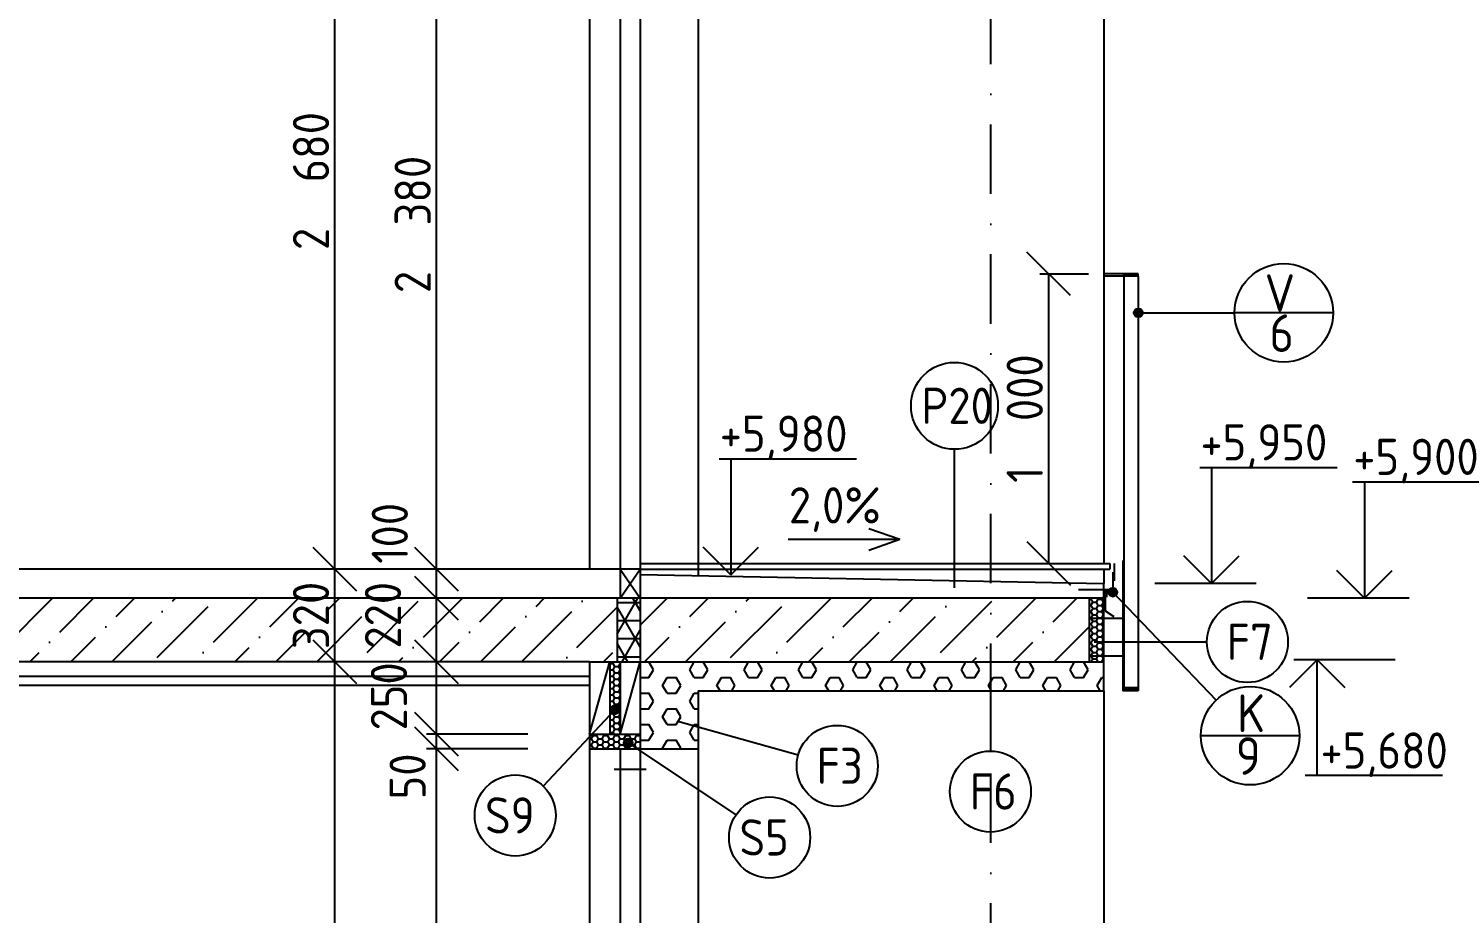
# Model space of a CAD drawing. Extents: x 3792242 to 5145247, y -1546315 to -1031918.
# Drawn here: x 3899197 to 3904112, y -1530833 to -1527777 of the extents above; entities that cross this region are included whole.
import ezdxf

# ---------------------------------------------------------------- set-up
doc = ezdxf.new("R2010")
doc.units = 0
doc.header["$MEASUREMENT"] = 0
doc.linetypes.add('BODKOCIARKOVANA_3', pattern=[5.6, 3, -1.3, 0, -1.3])
doc.layers.get('0').update_dxf_attribs({"linetype": 'CONTINUOUS'})
doc.layers.get('Defpoints').update_dxf_attribs({"color": 61, "linetype": 'CONTINUOUS'})
for name, color, linetype in [('KÓTY', 4, 'CONTINUOUS'), ('MÚRY', 1, 'CONTINUOUS'), ('OKNÁ', 143, 'CONTINUOUS'), ('osi', 253, 'CONTINUOUS'), ('POZEMOK', 7, 'CONTINUOUS'), ('TENKÁ', 7, 'CONTINUOUS'), ('ŠRAFY', 82, 'CONTINUOUS'), ('šrafy-múry', 8, 'CONTINUOUS')]:
    doc.layers.add(name, color=color, linetype=linetype)
doc.styles.add('STYLE1', font='isocp.shx')
doc.dimstyles.new('STANDARD-50', dxfattribs={"dimtxt": 125, "dimasz": 150, "dimexe": 10, "dimexo": 200, "dimgap": 20, "dimtad": 1, "dimdsep": 46, "dimlunit": 6, "dimtxsty": 'STYLE1', "dimblk1": 'OBLIQUE', "dimblk2": 'OBLIQUE', "dimsah": 1, "dimcen": 2.5, "dimse1": 1, "dimse2": 1, "dimadec": 0, "dimazin": 0, "dimtfac": 1, "dimtmove": 1, "dimatfit": 3, "dimldrblk": 'OBLIQUE', "dimfxl": 1, "dimtolj": 1, "dimtzin": 0, "dimarcsym": 0})
pattern_1 = [(0, (-554060, -29883.5), (18.75, 10.825317547), [12.5, -25]), (120, (-554060, -29883.5), (-18.75, 10.825317547), [12.5, -25]), (60, (-554060, -29883.5), (6e-15, 21.650635095), [-25, 12.5])]

# ---------------------------------------------------------------- blocks, each defined once
blk = doc.blocks.new('tp20')
at = {"layer": 'TENKÁ', "color": 253}
for p, q in [((4381550.1, -1316758.2), (4381550.1, -1316828.2)), ((4381431.4, -1316818.2), (4381528.6, -1316818.2)), ((4381518.9, -1316818.2), (4381518.9, -1316828.2)), ((4381528.6, -1316818.2), (4381528.6, -1316845)), ((4381528.6, -1316818.2), (4381538.6, -1316818.2)), ((4381550.1, -1316828.2), (4381528.6, -1316828.2))]:
    blk.add_line(p, q, dxfattribs=at)
blk = doc.blocks.new('_OBLIQUE')
at = {"color": 0, "linetype": 'ByBlock'}
blk.add_line((-0.5, -0.5), (0.5, 0.5), dxfattribs=at)
blk = doc.blocks.new('*D32267')
at = {"layer": 'Defpoints', "color": 0}
for p in [(3900606, -1530263.8), (3901134, -1530263.8), (3901134, -1532643.8)]:
    blk.add_point(p, dxfattribs=at)
at = {"layer": 'KÓTY', "color": 0, "lineweight": -2, "ltscale": 0.25}
blk.add_line((3900606, -1532643.8), (3900606, -1530263.8), dxfattribs=at)
at = {"layer": 'KÓTY', "color": 0, "linetype": 'ByBlock', "lineweight": -2, "xscale": 150, "yscale": 150, "zscale": 150}
for p, rotation in [((3900606, -1530263.8), 90), ((3900606, -1532643.8), 270)]:
    blk.add_blockref('_OBLIQUE', p, dxfattribs=dict(at, rotation=rotation))
at = {"layer": 'KÓTY', "color": 0, "insert": (3900523.5, -1531453.8), "char_height": 125, "attachment_point": 5, "rotation": 90, "style": 'STYLE1'}
blk.add_mtext('\\A1;2ﾠ380', dxfattribs=at)
blk = doc.blocks.new('*D32268')
at = {"layer": 'Defpoints', "color": 0}
for p in [(3900606, -1530213.8), (3901134, -1530213.8), (3901134, -1530263.8)]:
    blk.add_point(p, dxfattribs=at)
at = {"layer": 'KÓTY', "color": 0, "lineweight": -2, "ltscale": 0.25}
blk.add_line((3900606, -1530263.8), (3900606, -1530213.8), dxfattribs=at)
at = {"layer": 'KÓTY', "color": 0, "linetype": 'ByBlock', "lineweight": -2, "xscale": 150, "yscale": 150, "zscale": 150}
for p, rotation in [((3900606, -1530213.8), 90), ((3900606, -1530263.8), 270)]:
    blk.add_blockref('_OBLIQUE', p, dxfattribs=dict(at, rotation=rotation))
at = {"layer": 'KÓTY', "color": 0, "insert": (3900506, -1530359.5), "char_height": 125, "attachment_point": 5, "rotation": 90, "style": 'STYLE1'}
blk.add_mtext('\\A1;50', dxfattribs=at)
blk = doc.blocks.new('*D32269')
at = {"layer": 'Defpoints', "color": 0}
for p in [(3900606, -1529963.8), (3901134, -1529963.8), (3901134, -1530213.8)]:
    blk.add_point(p, dxfattribs=at)
at = {"layer": 'KÓTY', "color": 0, "lineweight": -2, "ltscale": 0.25}
blk.add_line((3900606, -1530213.8), (3900606, -1529963.8), dxfattribs=at)
at = {"layer": 'KÓTY', "color": 0, "linetype": 'ByBlock', "lineweight": -2, "xscale": 150, "yscale": 150, "zscale": 150}
for p, rotation in [((3900606, -1529963.8), 90), ((3900606, -1530213.8), 270)]:
    blk.add_blockref('_OBLIQUE', p, dxfattribs=dict(at, rotation=rotation))
at = {"layer": 'KÓTY', "color": 0, "insert": (3900441.5, -1530083), "char_height": 125, "attachment_point": 5, "rotation": 90, "style": 'STYLE1'}
blk.add_mtext('\\A1;250', dxfattribs=at)
blk = doc.blocks.new('*D32270')
at = {"layer": 'Defpoints', "color": 0}
for p in [(3900606, -1529743.8), (3901134, -1529743.8), (3901134, -1529963.8)]:
    blk.add_point(p, dxfattribs=at)
at = {"layer": 'KÓTY', "color": 0, "lineweight": -2, "ltscale": 0.25}
blk.add_line((3900606, -1529963.8), (3900606, -1529743.8), dxfattribs=at)
at = {"layer": 'KÓTY', "color": 0, "linetype": 'ByBlock', "lineweight": -2, "xscale": 150, "yscale": 150, "zscale": 150}
for p, rotation in [((3900606, -1529743.8), 90), ((3900606, -1529963.8), 270)]:
    blk.add_blockref('_OBLIQUE', p, dxfattribs=dict(at, rotation=rotation))
at = {"layer": 'KÓTY', "color": 0, "insert": (3900421, -1529803), "char_height": 125, "attachment_point": 5, "rotation": 90, "style": 'STYLE1'}
blk.add_mtext('\\A1;220', dxfattribs=at)
blk = doc.blocks.new('*D32271')
at = {"layer": 'Defpoints', "color": 0}
for p in [(3900606, -1529643.8), (3901134, -1529643.8), (3901134, -1529743.8)]:
    blk.add_point(p, dxfattribs=at)
at = {"layer": 'KÓTY', "color": 0, "lineweight": -2, "ltscale": 0.25}
blk.add_line((3900606, -1529743.8), (3900606, -1529643.8), dxfattribs=at)
at = {"layer": 'KÓTY', "color": 0, "linetype": 'ByBlock', "lineweight": -2, "xscale": 150, "yscale": 150, "zscale": 150}
for p, rotation in [((3900606, -1529643.8), 90), ((3900606, -1529743.8), 270)]:
    blk.add_blockref('_OBLIQUE', p, dxfattribs=dict(at, rotation=rotation))
at = {"layer": 'KÓTY', "color": 0, "insert": (3900444.5, -1529520), "char_height": 125, "attachment_point": 5, "rotation": 90, "style": 'STYLE1'}
blk.add_mtext('\\A1;100', dxfattribs=at)
blk = doc.blocks.new('*D32272')
at = {"layer": 'Defpoints', "color": 0}
for p in [(3900606, -1527263.8), (3901134, -1527263.8), (3901134, -1529643.8)]:
    blk.add_point(p, dxfattribs=at)
at = {"layer": 'KÓTY', "color": 0, "lineweight": -2, "ltscale": 0.25}
blk.add_line((3900606, -1529643.8), (3900606, -1527263.8), dxfattribs=at)
at = {"layer": 'KÓTY', "color": 0, "linetype": 'ByBlock', "lineweight": -2, "xscale": 150, "yscale": 150, "zscale": 150}
for p, rotation in [((3900606, -1527263.8), 90), ((3900606, -1529643.8), 270)]:
    blk.add_blockref('_OBLIQUE', p, dxfattribs=dict(at, rotation=rotation))
at = {"layer": 'KÓTY', "color": 0, "insert": (3900523.5, -1528453.8), "char_height": 125, "attachment_point": 5, "rotation": 90, "style": 'STYLE1'}
blk.add_mtext('\\A1;2ﾠ380', dxfattribs=at)
blk = doc.blocks.new('*D32279')
at = {"layer": 'Defpoints', "color": 0}
for p in [(3900255, -1529963.8), (3901134, -1529963.8), (3901134, -1532643.8)]:
    blk.add_point(p, dxfattribs=at)
at = {"layer": 'KÓTY', "color": 0, "lineweight": -2, "ltscale": 0.25}
blk.add_line((3900255, -1532643.8), (3900255, -1529963.8), dxfattribs=at)
at = {"layer": 'KÓTY', "color": 0, "linetype": 'ByBlock', "lineweight": -2, "xscale": 150, "yscale": 150, "zscale": 150}
for p, rotation in [((3900255, -1529963.8), 90), ((3900255, -1532643.8), 270)]:
    blk.add_blockref('_OBLIQUE', p, dxfattribs=dict(at, rotation=rotation))
at = {"layer": 'KÓTY', "color": 0, "insert": (3900172.5, -1531303.8), "char_height": 125, "attachment_point": 5, "rotation": 90, "style": 'STYLE1'}
blk.add_mtext('\\A1;2ﾠ680', dxfattribs=at)
blk = doc.blocks.new('*D32280')
at = {"layer": 'Defpoints', "color": 0}
for p in [(3900255, -1529643.8), (3900255, -1529643.8), (3900255, -1529963.8)]:
    blk.add_point(p, dxfattribs=at)
at = {"layer": 'KÓTY', "color": 0, "lineweight": -2, "ltscale": 0.25}
blk.add_line((3900255, -1529963.8), (3900255, -1529643.8), dxfattribs=at)
at = {"layer": 'KÓTY', "color": 0, "linetype": 'ByBlock', "lineweight": -2, "xscale": 150, "yscale": 150, "zscale": 150}
for p, rotation in [((3900255, -1529643.8), 90), ((3900255, -1529963.8), 270)]:
    blk.add_blockref('_OBLIQUE', p, dxfattribs=dict(at, rotation=rotation))
at = {"layer": 'KÓTY', "color": 0, "insert": (3900172.5, -1529803.8), "char_height": 125, "attachment_point": 5, "rotation": 90, "style": 'STYLE1'}
blk.add_mtext('\\A1;320', dxfattribs=at)
blk = doc.blocks.new('*D32281')
at = {"layer": 'Defpoints', "color": 0}
for p in [(3900255, -1526963.8), (3901134, -1526963.8), (3901134, -1529643.8)]:
    blk.add_point(p, dxfattribs=at)
at = {"layer": 'KÓTY', "color": 0, "lineweight": -2, "ltscale": 0.25}
blk.add_line((3900255, -1529643.8), (3900255, -1526963.8), dxfattribs=at)
at = {"layer": 'KÓTY', "color": 0, "linetype": 'ByBlock', "lineweight": -2, "xscale": 150, "yscale": 150, "zscale": 150}
for p, rotation in [((3900255, -1526963.8), 90), ((3900255, -1529643.8), 270)]:
    blk.add_blockref('_OBLIQUE', p, dxfattribs=dict(at, rotation=rotation))
at = {"layer": 'KÓTY', "color": 0, "insert": (3900172.5, -1528303.8), "char_height": 125, "attachment_point": 5, "rotation": 90, "style": 'STYLE1'}
blk.add_mtext('\\A1;2ﾠ680', dxfattribs=at)
blk = doc.blocks.new('*D49742')
at = {"layer": 'Defpoints', "color": 0}
for p in [(3902909, -1527123.8), (3902859, -1529743.8), (3904791.5, -1529743.8)]:
    blk.add_point(p, dxfattribs=at)
at = {"layer": 'KÓTY', "color": 0, "lineweight": -2, "ltscale": 0.25}
blk.add_line((3904791.5, -1527123.8), (3904791.5, -1529743.8), dxfattribs=at)
at = {"layer": 'KÓTY', "color": 0, "linetype": 'ByBlock', "lineweight": -2, "xscale": 150, "yscale": 150, "zscale": 150}
for p, rotation in [((3904791.5, -1527123.8), 90), ((3904791.5, -1529743.8), 270)]:
    blk.add_blockref('_OBLIQUE', p, dxfattribs=dict(at, rotation=rotation))
at = {"layer": 'KÓTY', "color": 0, "insert": (3904701.5, -1528148), "char_height": 125, "attachment_point": 5, "rotation": 90, "style": 'STYLE1'}
blk.add_mtext('\\A1;2ﾠ620', dxfattribs=at)
blk = doc.blocks.new('*D49743')
at = {"layer": 'Defpoints', "color": 0}
for p in [(3902859, -1529743.8), (3902909, -1530063.8), (3904791.5, -1530063.8)]:
    blk.add_point(p, dxfattribs=at)
at = {"layer": 'KÓTY', "color": 0, "lineweight": -2, "ltscale": 0.25}
blk.add_line((3904791.5, -1529743.8), (3904791.5, -1530063.8), dxfattribs=at)
at = {"layer": 'KÓTY', "color": 0, "linetype": 'ByBlock', "lineweight": -2, "xscale": 150, "yscale": 150, "zscale": 150}
for p, rotation in [((3904791.5, -1529743.8), 90), ((3904791.5, -1530063.8), 270)]:
    blk.add_blockref('_OBLIQUE', p, dxfattribs=dict(at, rotation=rotation))
at = {"layer": 'KÓTY', "color": 0, "insert": (3904709, -1529903.8), "char_height": 125, "attachment_point": 5, "rotation": 90, "style": 'STYLE1'}
blk.add_mtext('\\A1;320', dxfattribs=at)
blk = doc.blocks.new('*D49744')
at = {"layer": 'Defpoints', "color": 0}
for p in [(3902909, -1530063.8), (3902909, -1532743.8), (3904791.5, -1532743.8)]:
    blk.add_point(p, dxfattribs=at)
at = {"layer": 'KÓTY', "color": 0, "lineweight": -2, "ltscale": 0.25}
blk.add_line((3904791.5, -1530063.8), (3904791.5, -1532743.8), dxfattribs=at)
at = {"layer": 'KÓTY', "color": 0, "linetype": 'ByBlock', "lineweight": -2, "xscale": 150, "yscale": 150, "zscale": 150}
for p, rotation in [((3904791.5, -1530063.8), 90), ((3904791.5, -1532743.8), 270)]:
    blk.add_blockref('_OBLIQUE', p, dxfattribs=dict(at, rotation=rotation))
at = {"layer": 'KÓTY', "color": 0, "insert": (3904695.5, -1531103), "char_height": 125, "attachment_point": 5, "rotation": 90, "style": 'STYLE1'}
blk.add_mtext('\\A1;2ﾠ680', dxfattribs=at)
blk = doc.blocks.new('*D49749')
at = {"layer": 'Defpoints', "color": 0}
for p in [(3901509, -1527263.8), (3901134, -1529643.8), (3904448.5, -1529643.8)]:
    blk.add_point(p, dxfattribs=at)
at = {"layer": 'KÓTY', "color": 0, "lineweight": -2, "ltscale": 0.25}
blk.add_line((3904448.5, -1527263.8), (3904448.5, -1529643.8), dxfattribs=at)
at = {"layer": 'KÓTY', "color": 0, "linetype": 'ByBlock', "lineweight": -2, "xscale": 150, "yscale": 150, "zscale": 150}
for p, rotation in [((3904448.5, -1527263.8), 90), ((3904448.5, -1529643.8), 270)]:
    blk.add_blockref('_OBLIQUE', p, dxfattribs=dict(at, rotation=rotation))
at = {"layer": 'KÓTY', "color": 0, "insert": (3904366, -1528453.8), "char_height": 125, "attachment_point": 5, "rotation": 90, "style": 'STYLE1'}
blk.add_mtext('\\A1;2ﾠ380', dxfattribs=at)
blk = doc.blocks.new('*D49750')
at = {"layer": 'Defpoints', "color": 0}
for p in [(3901134, -1529643.8), (3901309, -1529743.8), (3904448.5, -1529743.8)]:
    blk.add_point(p, dxfattribs=at)
at = {"layer": 'KÓTY', "color": 0, "lineweight": -2, "ltscale": 0.25}
blk.add_line((3904448.5, -1529643.8), (3904448.5, -1529743.8), dxfattribs=at)
at = {"layer": 'KÓTY', "color": 0, "linetype": 'ByBlock', "lineweight": -2, "xscale": 150, "yscale": 150, "zscale": 150}
for p, rotation in [((3904448.5, -1529643.8), 90), ((3904448.5, -1529743.8), 270)]:
    blk.add_blockref('_OBLIQUE', p, dxfattribs=dict(at, rotation=rotation))
at = {"layer": 'KÓTY', "color": 0, "insert": (3904299, -1529513.5), "char_height": 125, "attachment_point": 5, "rotation": 90, "style": 'STYLE1'}
blk.add_mtext('\\A1;100', dxfattribs=at)
blk = doc.blocks.new('*D49751')
at = {"layer": 'Defpoints', "color": 0}
for p in [(3901309, -1529743.8), (3901309, -1529963.8), (3904448.5, -1529963.8)]:
    blk.add_point(p, dxfattribs=at)
at = {"layer": 'KÓTY', "color": 0, "lineweight": -2, "ltscale": 0.25}
blk.add_line((3904448.5, -1529743.8), (3904448.5, -1529963.8), dxfattribs=at)
at = {"layer": 'KÓTY', "color": 0, "linetype": 'ByBlock', "lineweight": -2, "xscale": 150, "yscale": 150, "zscale": 150}
for p, rotation in [((3904448.5, -1529743.8), 90), ((3904448.5, -1529963.8), 270)]:
    blk.add_blockref('_OBLIQUE', p, dxfattribs=dict(at, rotation=rotation))
at = {"layer": 'KÓTY', "color": 0, "insert": (3904288, -1529797.5), "char_height": 125, "attachment_point": 5, "rotation": 90, "style": 'STYLE1'}
blk.add_mtext('\\A1;220', dxfattribs=at)
blk = doc.blocks.new('*D49752')
at = {"layer": 'Defpoints', "color": 0}
for p in [(3901309, -1529963.8), (3901509, -1530063.8), (3904448.5, -1530063.8)]:
    blk.add_point(p, dxfattribs=at)
at = {"layer": 'KÓTY', "color": 0, "lineweight": -2, "ltscale": 0.25}
blk.add_line((3904448.5, -1529963.8), (3904448.5, -1530063.8), dxfattribs=at)
at = {"layer": 'KÓTY', "color": 0, "linetype": 'ByBlock', "lineweight": -2, "xscale": 150, "yscale": 150, "zscale": 150}
for p, rotation in [((3904448.5, -1529963.8), 90), ((3904448.5, -1530063.8), 270)]:
    blk.add_blockref('_OBLIQUE', p, dxfattribs=dict(at, rotation=rotation))
at = {"layer": 'KÓTY', "color": 0, "insert": (3904307, -1530090), "char_height": 125, "attachment_point": 5, "rotation": 90, "style": 'STYLE1'}
blk.add_mtext('\\A1;100', dxfattribs=at)
blk = doc.blocks.new('*D49753')
at = {"layer": 'Defpoints', "color": 0}
for p in [(3901509, -1530063.8), (3901509, -1530263.8), (3904448.5, -1530263.8)]:
    blk.add_point(p, dxfattribs=at)
at = {"layer": 'KÓTY', "color": 0, "lineweight": -2, "ltscale": 0.25}
blk.add_line((3904448.5, -1530063.8), (3904448.5, -1530263.8), dxfattribs=at)
at = {"layer": 'KÓTY', "color": 0, "linetype": 'ByBlock', "lineweight": -2, "xscale": 150, "yscale": 150, "zscale": 150}
for p, rotation in [((3904448.5, -1530063.8), 90), ((3904448.5, -1530263.8), 270)]:
    blk.add_blockref('_OBLIQUE', p, dxfattribs=dict(at, rotation=rotation))
at = {"layer": 'KÓTY', "color": 0, "insert": (3904343, -1530322.5), "char_height": 125, "attachment_point": 5, "rotation": 90, "style": 'STYLE1'}
blk.add_mtext('\\A1;200', dxfattribs=at)
blk = doc.blocks.new('*D49754')
at = {"layer": 'Defpoints', "color": 0}
for p in [(3901509, -1530263.8), (3901134, -1532643.8), (3904448.5, -1532643.8)]:
    blk.add_point(p, dxfattribs=at)
at = {"layer": 'KÓTY', "color": 0, "lineweight": -2, "ltscale": 0.25}
blk.add_line((3904448.5, -1530263.8), (3904448.5, -1532643.8), dxfattribs=at)
at = {"layer": 'KÓTY', "color": 0, "linetype": 'ByBlock', "lineweight": -2, "xscale": 150, "yscale": 150, "zscale": 150}
for p, rotation in [((3904448.5, -1530263.8), 90), ((3904448.5, -1532643.8), 270)]:
    blk.add_blockref('_OBLIQUE', p, dxfattribs=dict(at, rotation=rotation))
at = {"layer": 'KÓTY', "color": 0, "insert": (3904366, -1531453.8), "char_height": 125, "attachment_point": 5, "rotation": 90, "style": 'STYLE1'}
blk.add_mtext('\\A1;2ﾠ380', dxfattribs=at)
blk = doc.blocks.new('*D49771')
at = {"layer": 'Defpoints', "color": 0}
for p in [(3902909, -1528623.8), (3902718.5, -1529623.8), (3902909, -1529623.8)]:
    blk.add_point(p, dxfattribs=at)
at = {"layer": 'KÓTY', "color": 0, "lineweight": -2, "ltscale": 0.25}
blk.add_line((3902718.5, -1528623.8), (3902718.5, -1529623.8), dxfattribs=at)
at = {"layer": 'KÓTY', "color": 0, "linetype": 'ByBlock', "lineweight": -2, "xscale": 150, "yscale": 150, "zscale": 150}
for p, rotation in [((3902718.5, -1528623.8), 90), ((3902718.5, -1529623.8), 270)]:
    blk.add_blockref('_OBLIQUE', p, dxfattribs=dict(at, rotation=rotation))
at = {"layer": 'KÓTY', "color": 0, "insert": (3902636, -1529123.8), "char_height": 125, "attachment_point": 5, "rotation": 90, "style": 'STYLE1'}
blk.add_mtext('\\A1;1ﾠ000', dxfattribs=at)

msp = doc.modelspace()

# ---------------------------------------------------------------- hatches: boundary and pattern name
at = {"layer": 'POZEMOK', "ltscale": 0.15}
h = msp.add_hatch(color=8, dxfattribs=at)
h.dxf.hatch_style = 1
h.paths.add_polyline_path([(3902978, -1528623.77), (3902978, -1528631.77), (3903028, -1528631.77), (3903028, -1528623.77)])
h = msp.add_hatch(color=8, dxfattribs=at)
h.dxf.hatch_style = 1
h.paths.add_polyline_path([(3902974, -1530063.77), (3902974, -1529943.77), (3902974, -1529813.77), (3902974, -1529613.77), (3902978, -1529613.77), (3902978, -1529693.77), (3902978, -1529893.77), (3902978, -1530053.77), (3902978, -1530063.77)])
h = msp.add_hatch(color=8, dxfattribs=at)
h.dxf.hatch_style = 1
h.paths.add_polyline_path([(3903028, -1530063.77), (3903028, -1530053.77), (3902978, -1530053.77), (3902978, -1530063.77)])
at = {"layer": 'TENKÁ'}
h = msp.add_hatch(color=256, dxfattribs=at)
h.dxf.hatch_style = 1
h.paths.add_polyline_path([(3903043, -1528758.77, 2.41421356), (3903028, -1528773.77, 0.41421356)])
h = msp.add_hatch(color=256, dxfattribs=at)
h.dxf.hatch_style = 1
h.paths.add_polyline_path([(3902955.2, -1529723.77, 2.41421356), (3902940.2, -1529738.77, 0.41421356)])
h = msp.add_hatch(color=256, dxfattribs=at)
h.dxf.hatch_style = 1
h.paths.add_polyline_path([(3901221.5, -1530115, -2.41421356), (3901206.5, -1530130, -0.41421356)])
h = msp.add_hatch(color=256, dxfattribs=at)
h.dxf.hatch_style = 1
h.paths.add_polyline_path([(3901267, -1530228, -2.41421356), (3901252, -1530243, -0.41421356)])
at = {"layer": 'ŠRAFY'}
h = msp.add_hatch(dxfattribs=at)
h.set_pattern_fill('NET3', color=256, scale=500)
h.set_pattern_definition([(0, (-495230, -23883.5), (0, 62.5), []), (60, (-495230, -23883.5), (-54.1265877, 31.25), []), (120, (-495230, -23883.5), (-54.1265877, -31.25), [])])
h.paths.add_polyline_path([(3901309, -1529963.77), (3901309, -1529833.77), (3901309, -1529743.77), (3901229, -1529743.77), (3901229, -1529963.77)])
h = msp.add_hatch(dxfattribs=at)
h.set_pattern_fill('HONEY', color=256, scale=100)
h.set_pattern_definition([(0, (-554398, -29769.5), (18.75, 10.825317547), [12.5, -25]), (120, (-554398, -29769.5), (-18.75, 10.825317547), [12.5, -25]), (60, (-554398, -29769.5), (7e-15, 21.650635095), [-25, 12.5])])
h.paths.add_polyline_path([(3902859, -1529743.77), (3902859, -1529963.77), (3902909, -1529963.77), (3902909, -1529743.77)])
h = msp.add_hatch(dxfattribs=at)
h.set_pattern_fill('HONEY', color=256, scale=100)
h.set_pattern_definition(pattern_1)
h.paths.add_polyline_path([(3901204, -1529963.77), (3901204, -1530213.77), (3901239, -1530213.77), (3901239, -1529963.77)])
h = msp.add_hatch(dxfattribs=at)
h.set_pattern_fill('HEX', color=256, scale=250)
h.set_pattern_definition([(0, (-559036, -17883.5), (0, 54.12658774), [31.25, -62.5]), (120, (-559036, -17883.5), (-46.875, -27.06329387), [31.25, -62.5]), (60, (-559004.75, -17883.5), (-46.875, 27.06329387), [31.25, -62.5])])
h.paths.add_polyline_path([(3901309, -1530213.77), (3901309, -1530263.77), (3901509, -1530263.77), (3901509, -1530188.73), (3901509, -1530063.77), (3902517.5, -1530063.77), (3902909, -1530063.77), (3902909, -1529963.77), (3902859, -1529963.77), (3901309, -1529963.77)])
h = msp.add_hatch(dxfattribs=at)
h.set_pattern_fill('HONEY', color=256, scale=100)
h.set_pattern_definition(pattern_1)
h.paths.add_polyline_path([(3901309, -1530213.77), (3901239, -1530213.77), (3901204, -1530213.77), (3901134, -1530213.77), (3901134, -1530263.77), (3901239, -1530263.77), (3901309, -1530263.77)])
at = {"layer": 'šrafy-múry'}
h = msp.add_hatch(dxfattribs=at)
h.set_pattern_fill('ANSI36', color=253, scale=800, angle=360)
h.paths.add_polyline_path([(3889109, -1530213.77), (3889449, -1530213.77), (3889449, -1529963.77), (3892609, -1529963.77), (3892724, -1529963.77), (3894424, -1529963.77), (3894539, -1529963.77), (3901134, -1529963.77), (3901204, -1529963.77), (3901229, -1529963.77), (3901229, -1529743.77), (3894539, -1529743.77), (3894424, -1529743.77), (3892724, -1529743.77), (3892609, -1529743.77), (3889449, -1529743.77), (3889109, -1529743.77)])
h = msp.add_hatch(dxfattribs=at)
h.set_pattern_fill('ANSI36', color=253, scale=800, angle=360)
h.paths.add_polyline_path([(3901309, -1529963.77), (3902859, -1529963.77), (3902859, -1529743.77), (3901309, -1529743.77)])

# ---------------------------------------------------------------- linework, layer by layer
at = {"layer": 'KÓTY', "ltscale": 0.25}
for p, q in [((3902687.5, -1528623.77), (3902856, -1528623.77)), ((3903434.984, -1529693.77), (3903084.984, -1529693.77)), ((3903962.403, -1529743.77), (3903612.403, -1529743.77)), ((3903914.903, -1529956.541), (3903564.903, -1529956.541)), ((3900921.403, -1530213.77), (3900571.403, -1530213.77)), ((3900921.403, -1530263.77), (3900571.403, -1530263.77))]:
    msp.add_line(p, q, dxfattribs=at)
at = {"layer": 'MÚRY'}
for p, q in [((3901309, -1529643.77), (3894374, -1529643.77)), ((3901309, -1529643.77), (3901309, -1529661.77)), ((3901309, -1529661.77), (3902909, -1529693.77)), ((3902909, -1530063.77), (3902909, -1529693.77)), ((3901134, -1529963.77), (3894374, -1529963.77)), ((3901134, -1529963.77), (3901134, -1530263.77)), ((3901509, -1530063.77), (3901509, -1530263.77)), ((3901509, -1530063.77), (3902909, -1530063.77)), ((3901134, -1530263.77), (3901509, -1530263.77))]:
    msp.add_line(p, q, dxfattribs=at)
at = {"layer": 'OKNÁ', "ltscale": 0.25}
for p, q in [((3901239, -1527263.77), (3901239, -1529643.77)), ((3901309, -1527263.77), (3901309, -1529643.77)), ((3902393.5, -1529707.676), (3902393.5, -1529230)), ((3902875, -1529895.092), (3903264.5, -1529895.092)), ((3902517.5, -1529994.396), (3902517.5, -1530271.757)), ((3901221.5, -1530130), (3900973.59, -1530392.444)), ((3901438.5, -1530169), (3901854.18, -1530285.333)), ((3901267, -1530243), (3901639.14, -1530492.298)), ((3901239, -1530263.77), (3901239, -1532643.77)), ((3901309, -1530263.77), (3901309, -1532643.77)), ((3901219, -1530333.77), (3901329, -1530333.77))]:
    msp.add_line(p, q, dxfattribs=at)
for centre, radius in [((3902393.5, -1529080), 150), ((3903404.5, -1529895.092), 140), ((3901989, -1530323.064), 140), ((3902517.5, -1530411.757), 140), ((3900877.453, -1530494.216), 140), ((3901755.453, -1530570.216), 140)]:
    msp.add_circle(centre, radius, dxfattribs=at)
at = {"layer": 'osi', "linetype": 'BODKOCIARKOVANA_3', "ltscale": 80}
msp.add_line((3902519, -1542239.5), (3902519, -1519829.5), dxfattribs=at)
at = {"layer": 'POZEMOK', "color": 8, "ltscale": 0.15}
for p, q in [((3902978, -1528623.77), (3902909, -1528623.77)), ((3902978, -1528631.77), (3902978, -1528623.77)), ((3903028, -1528623.77), (3902978, -1528623.77)), ((3903028, -1528631.77), (3903028, -1528623.77)), ((3902978, -1528631.77), (3902909, -1528631.77)), ((3902978, -1528631.77), (3902978, -1529893.77)), ((3903028, -1528631.77), (3902978, -1528631.77)), ((3903028, -1528631.77), (3903028, -1530063.77)), ((3902974, -1529613.77), (3902974, -1530063.77)), ((3902978, -1529693.77), (3902978, -1529963.77)), ((3902978, -1529693.77), (3902978, -1530063.77)), ((3902974, -1529813.77), (3902859, -1529813.77)), ((3902974, -1529943.77), (3902859, -1529943.77)), ((3903028, -1530063.77), (3902974, -1530063.77)), ((3903028, -1530053.77), (3902978, -1530053.77))]:
    msp.add_line(p, q, dxfattribs=at)
at = {"layer": 'TENKÁ'}
for p, q in [((3902909, -1527123.77), (3902909, -1529623.77)), ((3901134, -1527263.77), (3901134, -1529643.77)), ((3901509, -1527263.77), (3901509, -1529665.77)), ((3902098.05, -1529503.17), (3902205.25, -1529540.77)), ((3901819.25, -1529540.77), (3902205.25, -1529540.77)), ((3902098.05, -1529578.37), (3902205.25, -1529540.77)), ((3901239, -1529643.77), (3901239, -1529743.77)), ((3901239, -1529743.77), (3901309, -1529643.77)), ((3901239, -1529643.77), (3901309, -1529743.77)), ((3901239, -1529643.77), (3901239, -1529743.77)), ((3901239, -1529743.77), (3901309, -1529643.77)), ((3901239, -1529643.77), (3901309, -1529743.77)), ((3901309, -1529623.77), (3902930.2, -1529623.77)), ((3901309, -1529643.77), (3902930.2, -1529643.77)), ((3902909, -1529643.77), (3902909, -1529693.77)), ((3902930.2, -1529623.77), (3902930.2, -1529643.77)), ((3901309, -1529661.77), (3901309, -1529743.77)), ((3901309, -1529663.77), (3901309, -1529743.77)), ((3902909, -1529743.77), (3889069, -1529743.77)), ((3901229, -1529743.77), (3901229, -1529963.77)), ((3901309, -1529743.77), (3901309, -1529963.77)), ((3902859, -1529963.77), (3902859, -1529743.77)), ((3902940.2, -1529723.77), (3903296.438, -1530095.938)), ((3901134, -1529963.77), (3902909, -1529963.77)), ((3901134, -1530213.77), (3901204, -1529963.77)), ((3901204, -1529963.77), (3901204, -1530213.77)), ((3901239, -1529963.77), (3901239, -1530213.77)), ((3901239, -1530213.77), (3901309, -1529963.77)), ((3901309, -1529963.77), (3901309, -1530263.77)), ((3894374, -1530013.77), (3901134, -1530013.77)), ((3894374, -1530043.77), (3901134, -1530043.77)), ((3902909, -1530063.77), (3902909, -1532623.77)), ((3901134, -1530213.77), (3901309, -1530213.77)), ((3901134, -1530263.77), (3901134, -1532643.77)), ((3901509, -1530263.77), (3901509, -1532665.77))]:
    msp.add_line(p, q, dxfattribs=at)
at = {"layer": 'TENKÁ', "ltscale": 0.25}
for p, q in [((3903028, -1528758.77), (3903359.903, -1528758.77)), ((3903699.903, -1528758.77), (3903359.903, -1528758.77)), ((3903583.99, -1530218.745), (3903243.99, -1530218.745))]:
    msp.add_line(p, q, dxfattribs=at)
at = {"layer": 'TENKÁ', "linetype": 'ByBlock', "ltscale": 0.25}
for p, q in [((3902054.861, -1529263.77), (3901580.963, -1529263.77)), ((3901622.057, -1529263.77), (3901622.057, -1529663.77)), ((3903713.845, -1529293.77), (3903239.947, -1529293.77)), ((3903281.041, -1529293.77), (3903281.041, -1529693.77)), ((3904241.264, -1529343.77), (3903767.366, -1529343.77)), ((3903808.459, -1529343.77), (3903808.459, -1529743.77)), ((3901622.057, -1529663.77), (3901526.597, -1529568.311)), ((3901622.057, -1529663.77), (3901717.516, -1529568.311)), ((3903281.041, -1529693.77), (3903185.581, -1529598.311)), ((3903281.041, -1529693.77), (3903376.5, -1529598.311)), ((3903808.459, -1529743.77), (3903713, -1529648.311)), ((3903808.459, -1529743.77), (3903903.919, -1529648.311)), ((3903644.959, -1529956.541), (3903549.5, -1530052)), ((3903644.959, -1529956.541), (3903740.419, -1530052)), ((3903644.959, -1530356.541), (3903644.959, -1529956.541)), ((3904077.764, -1530356.541), (3903603.866, -1530356.541))]:
    msp.add_line(p, q, dxfattribs=at)
at = {"layer": 'TENKÁ', "color": 253}
for p, q in [((3902945.2, -1529683.77), (3902945.2, -1529623.77)), ((3902913.7, -1529716.77), (3902913.7, -1529787.27)), ((3902913.7, -1529787.27), (3902943.7, -1529807.27))]:
    msp.add_line(p, q, dxfattribs=at)
at = {"layer": 'TENKÁ', "ltscale": 0.25}
for centre in [(3903529.903, -1528758.77), (3903413.99, -1530218.745)]:
    msp.add_circle(centre, 170, dxfattribs=at)
at = {"layer": 'TENKÁ'}
for centre in [(3903028, -1528758.77), (3902940.2, -1529723.77), (3901221.5, -1530130), (3901267, -1530243)]:
    msp.add_circle(centre, 15, dxfattribs=at)

# ---------------------------------------------------------------- block references
msp.add_blockref('tp20', (-478609.938, -212895.617), dxfattribs=at)

# ---------------------------------------------------------------- texts
at = {"layer": 'TENKÁ', "style": 'STYLE1'}
for s, p in [('V', (3903463.873, -1528755.27)), ('6', (3903480.373, -1528893.907)), ('K', (3903368.959, -1530206.245)), ('9', (3903364.459, -1530353.882))]:
    msp.add_text(s, height=130, dxfattribs=at).set_placement(p)
at = {"layer": 'TENKÁ', "ltscale": 0.25, "style": 'STYLE1'}
for s, p in [('P20', (3902279.696, -1529142.178)), ('+5,980', (3901583.399, -1529238.444)), ('+5,950', (3903242.383, -1529268.444)), ('+5,900', (3903769.802, -1529318.444)), ('2,0%', (3901821.582, -1529486.06)), ('F7', (3903333.196, -1529957.27)), ('+5,680', (3903656.802, -1530332.443)), ('F3', (3901917.696, -1530385.242)), ('F6', (3902446.196, -1530473.935)), ('S9', (3900773.149, -1530556.394)), ('S5', (3901651.149, -1530632.394))]:
    msp.add_text(s, height=125, dxfattribs=at).set_placement(p)

# ---------------------------------------------------------------- dimensions: what is measured, and where the dimension line sits
at = {"layer": 'KÓTY', "ltscale": 0.25}
for base, p1, p2, picture, middle in [((3900255, -1526963.77), (3901134, -1529643.77), (3901134, -1526963.77), '*D32281', (3900172.457, -1528303.77)), ((3900606, -1527263.77), (3901134, -1529643.77), (3901134, -1527263.77), '*D32272', (3900523.457, -1528453.77)), ((3904448.5, -1529643.77), (3901509, -1527263.77), (3901134, -1529643.77), '*D49749', (3904365.957, -1528453.77)), ((3902718.5, -1529623.77), (3902909, -1528623.77), (3902909, -1529623.77), '*D49771', (3902635.957, -1529123.77)), ((3900255, -1529643.77), (3900255, -1529963.77), (3900255, -1529643.77), '*D32280', (3900172.5, -1529803.77)), ((3900606, -1529743.77), (3901134, -1529963.77), (3901134, -1529743.77), '*D32270', (3900421, -1529803.02)), ((3904791.5, -1530063.77), (3902859, -1529743.77), (3902909, -1530063.77), '*D49743', (3904709, -1529903.77)), ((3900255, -1529963.77), (3901134, -1532643.77), (3901134, -1529963.77), '*D32279', (3900172.457, -1531303.77)), ((3900606, -1530263.77), (3901134, -1532643.77), (3901134, -1530263.77), '*D32267', (3900523.457, -1531453.77)), ((3904448.5, -1532643.77), (3901509, -1530263.77), (3901134, -1532643.77), '*D49754', (3904365.957, -1531453.77))]:
    dim = msp.add_linear_dim(base=base, p1=p1, p2=p2, angle=90, dimstyle='STANDARD-50', override={"dimtxsty": 'STYLE1', "dimldrblk": 'OBLIQUE'}, dxfattribs=at)
    dim.commit()
    dim.dimension.update_dxf_attribs({"geometry": picture, "text_midpoint": middle})
for base, p1, p2, picture, middle in [((3904791.5, -1529743.77), (3902909, -1527123.77), (3902859, -1529743.77), '*D49742', (3904784, -1528148)), ((3900606, -1529643.77), (3901134, -1529743.77), (3901134, -1529643.77), '*D32271', (3900527, -1529520)), ((3904448.5, -1529743.77), (3901134, -1529643.77), (3901309, -1529743.77), '*D49750', (3904381.5, -1529513.5)), ((3904448.5, -1529963.77), (3901309, -1529743.77), (3901309, -1529963.77), '*D49751', (3904370.5, -1529797.5)), ((3900606, -1529963.77), (3901134, -1530213.77), (3901134, -1529963.77), '*D32269', (3900524, -1530083)), ((3904448.5, -1530063.77), (3901309, -1529963.77), (3901509, -1530063.77), '*D49752', (3904389.5, -1530090)), ((3904448.5, -1530263.77), (3901509, -1530063.77), (3901509, -1530263.77), '*D49753', (3904425.5, -1530322.5)), ((3904791.5, -1532743.77), (3902909, -1530063.77), (3902909, -1532743.77), '*D49744', (3904778, -1531103)), ((3900606, -1530213.77), (3901134, -1530263.77), (3901134, -1530213.77), '*D32268', (3900588.5, -1530359.5))]:
    dim = msp.add_linear_dim(base=base, p1=p1, p2=p2, angle=90, dimstyle='STANDARD-50', override={"dimtxsty": 'STYLE1', "dimldrblk": 'OBLIQUE'}, dxfattribs=at)
    dim.commit()
    dim.dimension.update_dxf_attribs({"geometry": picture, "text_midpoint": middle, "dimtype": 160})

doc.saveas('drawing.dxf')
